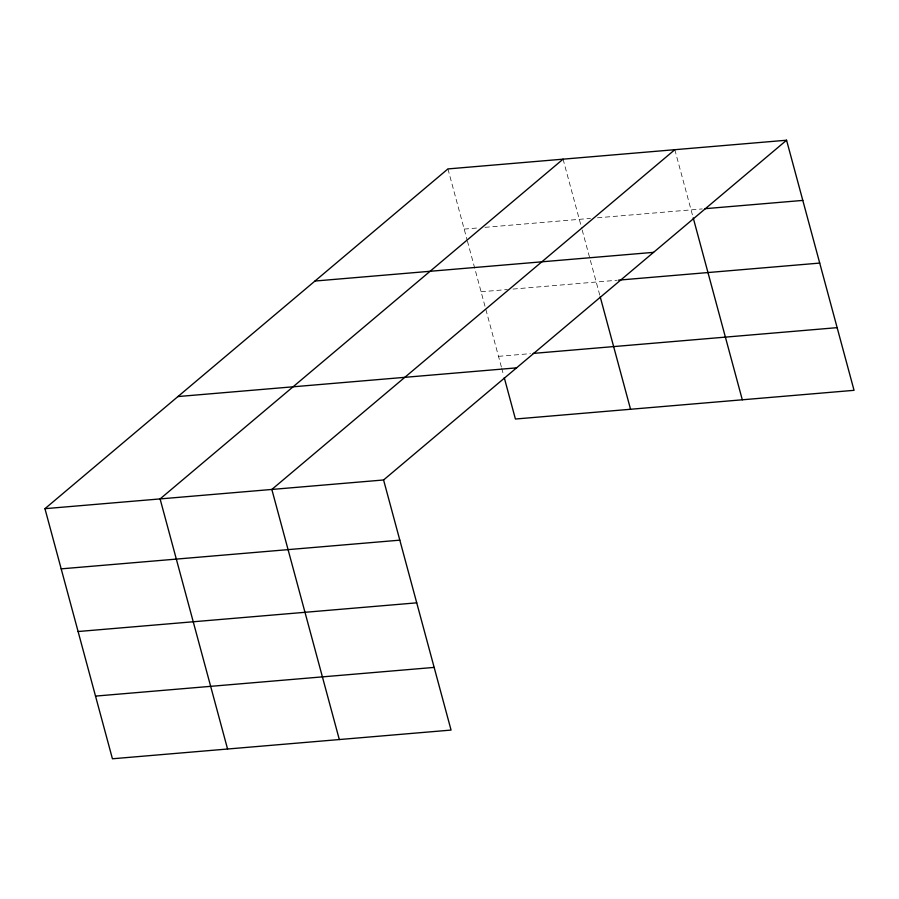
<?xml version="1.0" encoding="UTF-8"?>
<svg xmlns="http://www.w3.org/2000/svg" width="899" height="899" viewBox="0 0 899 899"><rect width="100%" height="100%" fill="white"/><g stroke="black" fill="none" stroke-linecap="round" stroke-linejoin="round"><path stroke-width="0.67" stroke-dasharray="4.5 3.37" d="M464.176 229.099L478.043 227.919M484.977 227.335L590.486 218.401M597.464 217.805L702.231 208.928M481.089 291.77L507.441 289.534M512.992 289.073L617.175 280.241M498.507 356.341L530.41 353.644M674.823 149.695L692.859 216.547M563.066 159.168L581.822 228.683M582.181 230.009L599.847 295.468M447.938 168.922L467.053 239.763M467.413 241.101L501.384 367.017M501.743 368.343L503.541 375.018"/><path stroke-width="1.35" d="M786.569 140.222L383.581 479.976L451.062 730.078L112.431 758.778L44.95 508.677L447.938 168.922L786.569 140.222L854.05 390.323L515.419 419.024L504.26 377.681M563.066 159.168L160.089 498.923L227.571 749.013M674.823 149.695L271.835 489.449L339.316 739.551M705.03 208.692L802.807 200.41M314.953 281.039L653.584 252.349M618.568 280.128L819.719 263.081M533.186 353.408L837.138 327.652M177.935 396.56L516.565 367.86M44.95 508.677L383.581 479.976M61.188 568.853L399.819 540.164M78.101 631.525L416.731 602.836M95.519 696.096L434.15 667.406M693.219 217.873L742.304 399.797M600.206 296.816L630.547 409.259"/></g></svg>
